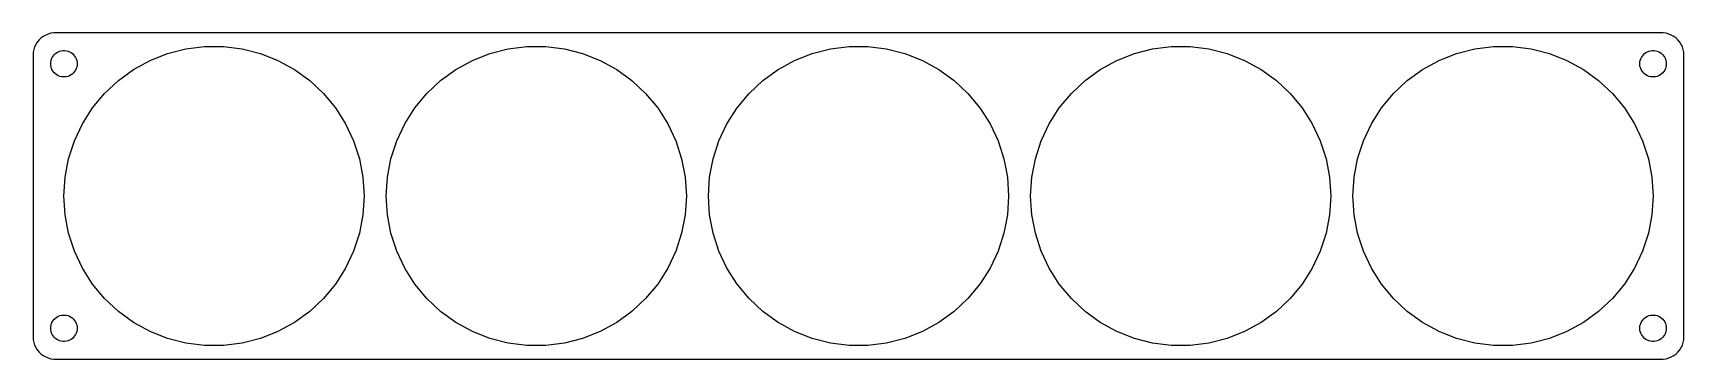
# Model space of a CAD drawing. Header units: metres. Extents: x -187 to 187, y -37 to 37.
import ezdxf

# ---------------------------------------------------------------- set-up
doc = ezdxf.new("R2010")
doc.units = ezdxf.units.M

msp = doc.modelspace()

# ---------------------------------------------------------------- linework, layer by layer
for p, q in [((-186.649, 33.8406), (-186.843, 33.2434)), ((-186.382, 34.4088), (-186.649, 33.8406)), ((-186.045, 34.9389), (-186.382, 34.4088)), ((-185.645, 35.4227), (-186.045, 34.9389)), ((-185.187, 35.8526), (-185.645, 35.4227)), ((-184.679, 36.2216), (-185.187, 35.8526)), ((-184.129, 36.5241), (-184.679, 36.2216)), ((-183.545, 36.7553), (-184.129, 36.5241)), ((-182.937, 36.9114), (-183.545, 36.7553)), ((-182.314, 36.9901), (-182.937, 36.9114)), ((182.314, 36.9901), (-182.314, 36.9901)), ((-152.371, 33.3978), (-148.135, 33.9329)), ((-148.135, 33.9329), (-143.865, 33.9329)), ((-143.865, 33.9329), (-139.629, 33.3978)), ((-79.371, 33.3978), (-75.1349, 33.9329)), ((-75.1349, 33.9329), (-70.8651, 33.9329)), ((-70.8651, 33.9329), (-66.629, 33.3978)), ((-6.37096, 33.3978), (-2.13487, 33.9329)), ((-2.13487, 33.9329), (2.13487, 33.9329)), ((2.13487, 33.9329), (6.37096, 33.3978)), ((66.629, 33.3978), (70.8651, 33.9329)), ((70.8651, 33.9329), (75.1349, 33.9329)), ((75.1349, 33.9329), (79.371, 33.3978)), ((139.629, 33.3978), (143.865, 33.9329)), ((143.865, 33.9329), (148.135, 33.9329)), ((148.135, 33.9329), (152.371, 33.3978)), ((182.937, 36.9114), (182.314, 36.9901)), ((183.545, 36.7553), (182.937, 36.9114)), ((184.129, 36.5241), (183.545, 36.7553)), ((184.679, 36.2216), (184.129, 36.5241)), ((185.187, 35.8526), (184.679, 36.2216)), ((185.645, 35.4227), (185.187, 35.8526)), ((186.045, 34.9389), (185.645, 35.4227)), ((186.382, 34.4088), (186.045, 34.9389)), ((186.649, 33.8406), (186.382, 34.4088)), ((186.843, 33.2434), (186.649, 33.8406)), ((-186.961, 32.6267), (-187, 32)), ((-187, 32), (-187, -32)), ((-186.843, 33.2434), (-186.961, 32.6267)), ((-183, 30), (-182.976, 30.376)), ((-182.976, 29.624), (-183, 30)), ((-182.976, 30.376), (-182.906, 30.7461)), ((-182.906, 30.7461), (-182.789, 31.1044)), ((-182.789, 31.1044), (-182.629, 31.4453)), ((-182.629, 31.4453), (-182.427, 31.7634)), ((-182.427, 31.7634), (-182.187, 32.0536)), ((-182.187, 32.0536), (-181.912, 32.3115)), ((-181.912, 32.3115), (-181.607, 32.533)), ((-181.607, 32.533), (-181.277, 32.7145)), ((-181.277, 32.7145), (-180.927, 32.8532)), ((-180.927, 32.8532), (-180.562, 32.9469)), ((-180.562, 32.9469), (-180.188, 32.9941)), ((-180.188, 32.9941), (-179.812, 32.9941)), ((-179.812, 32.9941), (-179.438, 32.9469)), ((-179.438, 32.9469), (-179.073, 32.8532)), ((-179.073, 32.8532), (-178.723, 32.7145)), ((-178.723, 32.7145), (-178.393, 32.533)), ((-178.393, 32.533), (-178.088, 32.3115)), ((-178.088, 32.3115), (-177.813, 32.0536)), ((-177.813, 32.0536), (-177.573, 31.7634)), ((-177.573, 31.7634), (-177.371, 31.4453)), ((-177.371, 31.4453), (-177.211, 31.1044)), ((-177.211, 31.1044), (-177.094, 30.7461)), ((-177.094, 30.7461), (-177.024, 30.376)), ((-177.024, 30.376), (-177, 30)), ((-177, 30), (-177.024, 29.624)), ((-164.218, 28.7071), (-160.477, 30.7641)), ((-160.477, 30.7641), (-156.507, 32.3359)), ((-156.507, 32.3359), (-152.371, 33.3978)), ((-139.629, 33.3978), (-135.493, 32.3359)), ((-135.493, 32.3359), (-131.523, 30.7641)), ((-131.523, 30.7641), (-127.782, 28.7071)), ((-91.2181, 28.7071), (-87.4765, 30.7641)), ((-87.4765, 30.7641), (-83.5066, 32.3359)), ((-83.5066, 32.3359), (-79.371, 33.3978)), ((-66.629, 33.3978), (-62.4934, 32.3359)), ((-62.4934, 32.3359), (-58.5235, 30.7641)), ((-58.5235, 30.7641), (-54.7819, 28.7071)), ((-18.2181, 28.7071), (-14.4765, 30.7641)), ((-14.4765, 30.7641), (-10.5066, 32.3359)), ((-10.5066, 32.3359), (-6.37096, 33.3978)), ((6.37096, 33.3978), (10.5066, 32.3359)), ((10.5066, 32.3359), (14.4765, 30.7641)), ((14.4765, 30.7641), (18.2181, 28.7071)), ((54.7819, 28.7071), (58.5235, 30.7641)), ((58.5235, 30.7641), (62.4934, 32.3359)), ((62.4934, 32.3359), (66.629, 33.3978)), ((79.371, 33.3978), (83.5066, 32.3359)), ((83.5066, 32.3359), (87.4765, 30.7641)), ((87.4765, 30.7641), (91.2181, 28.7071)), ((127.782, 28.7071), (131.523, 30.7641)), ((131.523, 30.7641), (135.493, 32.3359)), ((135.493, 32.3359), (139.629, 33.3978)), ((152.371, 33.3978), (156.507, 32.3359)), ((156.507, 32.3359), (160.477, 30.7641)), ((160.477, 30.7641), (164.218, 28.7071)), ((177, 30), (177.024, 30.376)), ((177.024, 29.624), (177, 30)), ((177.024, 30.376), (177.094, 30.7461)), ((177.094, 30.7461), (177.211, 31.1044)), ((177.211, 31.1044), (177.371, 31.4453)), ((177.371, 31.4453), (177.573, 31.7634)), ((177.573, 31.7634), (177.813, 32.0536)), ((177.813, 32.0536), (178.088, 32.3115)), ((178.088, 32.3115), (178.393, 32.533)), ((178.393, 32.533), (178.723, 32.7145)), ((178.723, 32.7145), (179.073, 32.8532)), ((179.073, 32.8532), (179.438, 32.9469)), ((179.438, 32.9469), (179.812, 32.9941)), ((179.812, 32.9941), (180.188, 32.9941)), ((180.188, 32.9941), (180.562, 32.9469)), ((180.562, 32.9469), (180.927, 32.8532)), ((180.927, 32.8532), (181.277, 32.7145)), ((181.277, 32.7145), (181.607, 32.533)), ((181.607, 32.533), (181.912, 32.3115)), ((181.912, 32.3115), (182.187, 32.0536)), ((182.187, 32.0536), (182.427, 31.7634)), ((182.427, 31.7634), (182.629, 31.4453)), ((182.629, 31.4453), (182.789, 31.1044)), ((182.789, 31.1044), (182.906, 30.7461)), ((182.906, 30.7461), (182.976, 30.376)), ((182.976, 30.376), (183, 30)), ((183, 30), (182.976, 29.624)), ((186.961, 32.6267), (186.843, 33.2434)), ((187, 32), (186.961, 32.6267)), ((187, -32), (187, 32)), ((-182.906, 29.2539), (-182.976, 29.624)), ((-182.789, 28.8956), (-182.906, 29.2539)), ((-182.629, 28.5547), (-182.789, 28.8956)), ((-182.427, 28.2366), (-182.629, 28.5547)), ((-182.187, 27.9464), (-182.427, 28.2366)), ((-181.912, 27.6884), (-182.187, 27.9464)), ((-181.607, 27.467), (-181.912, 27.6884)), ((-181.277, 27.2855), (-181.607, 27.467)), ((-180.927, 27.1468), (-181.277, 27.2855)), ((-180.562, 27.0531), (-180.927, 27.1468)), ((-180.188, 27.0059), (-180.562, 27.0531)), ((-179.812, 27.0059), (-180.188, 27.0059)), ((-179.438, 27.0531), (-179.812, 27.0059)), ((-179.073, 27.1468), (-179.438, 27.0531)), ((-178.723, 27.2855), (-179.073, 27.1468)), ((-178.393, 27.467), (-178.723, 27.2855)), ((-178.088, 27.6884), (-178.393, 27.467)), ((-177.813, 27.9464), (-178.088, 27.6884)), ((-177.573, 28.2366), (-177.813, 27.9464)), ((-177.371, 28.5547), (-177.573, 28.2366)), ((-177.211, 28.8956), (-177.371, 28.5547)), ((-177.094, 29.2539), (-177.211, 28.8956)), ((-177.024, 29.624), (-177.094, 29.2539)), ((-170.785, 23.2746), (-167.672, 26.1974)), ((-167.672, 26.1974), (-164.218, 28.7071)), ((-127.782, 28.7071), (-124.328, 26.1974)), ((-124.328, 26.1974), (-121.215, 23.2746)), ((-97.7849, 23.2746), (-94.6724, 26.1974)), ((-94.6724, 26.1974), (-91.2181, 28.7071)), ((-54.7819, 28.7071), (-51.3276, 26.1974)), ((-51.3276, 26.1974), (-48.2151, 23.2746)), ((-24.7849, 23.2746), (-21.6724, 26.1974)), ((-21.6724, 26.1974), (-18.2181, 28.7071)), ((18.2181, 28.7071), (21.6724, 26.1974)), ((21.6724, 26.1974), (24.7849, 23.2746)), ((48.2151, 23.2746), (51.3276, 26.1974)), ((51.3276, 26.1974), (54.7819, 28.7071)), ((91.2181, 28.7071), (94.6724, 26.1974)), ((94.6724, 26.1974), (97.7849, 23.2746)), ((121.215, 23.2746), (124.328, 26.1974)), ((124.328, 26.1974), (127.782, 28.7071)), ((164.218, 28.7071), (167.672, 26.1974)), ((167.672, 26.1974), (170.785, 23.2746)), ((177.094, 29.2539), (177.024, 29.624)), ((177.211, 28.8956), (177.094, 29.2539)), ((177.371, 28.5547), (177.211, 28.8956)), ((177.573, 28.2366), (177.371, 28.5547)), ((177.813, 27.9464), (177.573, 28.2366)), ((178.088, 27.6884), (177.813, 27.9464)), ((178.393, 27.467), (178.088, 27.6884)), ((178.723, 27.2855), (178.393, 27.467)), ((179.073, 27.1468), (178.723, 27.2855)), ((179.438, 27.0531), (179.073, 27.1468)), ((179.812, 27.0059), (179.438, 27.0531)), ((180.188, 27.0059), (179.812, 27.0059)), ((180.562, 27.0531), (180.188, 27.0059)), ((180.927, 27.1468), (180.562, 27.0531)), ((181.277, 27.2855), (180.927, 27.1468)), ((181.607, 27.467), (181.277, 27.2855)), ((181.912, 27.6884), (181.607, 27.467)), ((182.187, 27.9464), (181.912, 27.6884)), ((182.427, 28.2366), (182.187, 27.9464)), ((182.629, 28.5547), (182.427, 28.2366)), ((182.789, 28.8956), (182.629, 28.5547)), ((182.906, 29.2539), (182.789, 28.8956)), ((182.976, 29.624), (182.906, 29.2539)), ((-173.507, 19.9847), (-170.785, 23.2746)), ((-121.215, 23.2746), (-118.493, 19.9847)), ((-100.507, 19.9847), (-97.7849, 23.2746)), ((-48.2151, 23.2746), (-45.4934, 19.9847)), ((-27.5066, 19.9847), (-24.7849, 23.2746)), ((24.7849, 23.2746), (27.5066, 19.9847)), ((45.4934, 19.9847), (48.2151, 23.2746)), ((97.7849, 23.2746), (100.507, 19.9847)), ((118.493, 19.9847), (121.215, 23.2746)), ((170.785, 23.2746), (173.507, 19.9847)), ((-175.794, 16.3796), (-173.507, 19.9847)), ((-118.493, 19.9847), (-116.206, 16.3796)), ((-102.794, 16.3796), (-100.507, 19.9847)), ((-45.4934, 19.9847), (-43.2056, 16.3796)), ((-29.7944, 16.3796), (-27.5066, 19.9847)), ((27.5066, 19.9847), (29.7944, 16.3796)), ((43.2056, 16.3796), (45.4934, 19.9847)), ((100.507, 19.9847), (102.794, 16.3796)), ((116.206, 16.3796), (118.493, 19.9847)), ((173.507, 19.9847), (175.794, 16.3796)), ((-177.612, 12.5162), (-175.794, 16.3796)), ((-116.206, 16.3796), (-114.388, 12.5162)), ((-104.612, 12.5162), (-102.794, 16.3796)), ((-43.2056, 16.3796), (-41.3876, 12.5162)), ((-31.6124, 12.5162), (-29.7944, 16.3796)), ((29.7944, 16.3796), (31.6124, 12.5162)), ((41.3876, 12.5162), (43.2056, 16.3796)), ((102.794, 16.3796), (104.612, 12.5162)), ((114.388, 12.5162), (116.206, 16.3796)), ((175.794, 16.3796), (177.612, 12.5162)), ((-178.932, 8.45544), (-177.612, 12.5162)), ((-114.388, 12.5162), (-113.068, 8.45544)), ((-105.932, 8.45544), (-104.612, 12.5162)), ((-41.3876, 12.5162), (-40.0682, 8.45544)), ((-32.9318, 8.45544), (-31.6124, 12.5162)), ((31.6124, 12.5162), (32.9318, 8.45544)), ((40.0682, 8.45544), (41.3876, 12.5162)), ((104.612, 12.5162), (105.932, 8.45544)), ((113.068, 8.45544), (114.388, 12.5162)), ((177.612, 12.5162), (178.932, 8.45544)), ((-179.732, 4.26132), (-178.932, 8.45544)), ((-113.068, 8.45544), (-112.268, 4.26132)), ((-106.732, 4.26132), (-105.932, 8.45544)), ((-40.0682, 8.45544), (-39.2681, 4.26132)), ((-33.7319, 4.26132), (-32.9318, 8.45544)), ((32.9318, 8.45544), (33.7319, 4.26132)), ((39.2681, 4.26132), (40.0682, 8.45544)), ((105.932, 8.45544), (106.732, 4.26132)), ((112.268, 4.26132), (113.068, 8.45544)), ((178.932, 8.45544), (179.732, 4.26132)), ((-180, 0), (-179.732, 4.26132)), ((-112.268, 4.26132), (-112, 0)), ((-107, 0), (-106.732, 4.26132)), ((-39.2681, 4.26132), (-39, 0)), ((-34, 0), (-33.7319, 4.26132)), ((33.7319, 4.26132), (34, 0)), ((39, 0), (39.2681, 4.26132)), ((106.732, 4.26132), (107, 0)), ((112, 0), (112.268, 4.26132)), ((179.732, 4.26132), (180, 0)), ((-179.732, -4.26132), (-180, 0)), ((-112, 0), (-112.268, -4.26132)), ((-106.732, -4.26132), (-107, 0)), ((-39, 0), (-39.2681, -4.26132)), ((-33.7319, -4.26132), (-34, 0)), ((34, 0), (33.7319, -4.26132)), ((39.2681, -4.26132), (39, 0)), ((107, 0), (106.732, -4.26132)), ((112.268, -4.26132), (112, 0)), ((180, 0), (179.732, -4.26132)), ((-178.932, -8.45544), (-179.732, -4.26132)), ((-112.268, -4.26132), (-113.068, -8.45544)), ((-105.932, -8.45544), (-106.732, -4.26132)), ((-39.2681, -4.26132), (-40.0682, -8.45544)), ((-32.9318, -8.45544), (-33.7319, -4.26132)), ((33.7319, -4.26132), (32.9318, -8.45544)), ((40.0682, -8.45544), (39.2681, -4.26132)), ((106.732, -4.26132), (105.932, -8.45544)), ((113.068, -8.45544), (112.268, -4.26132)), ((179.732, -4.26132), (178.932, -8.45544)), ((-177.612, -12.5162), (-178.932, -8.45544)), ((-113.068, -8.45544), (-114.388, -12.5162)), ((-104.612, -12.5162), (-105.932, -8.45544)), ((-40.0682, -8.45544), (-41.3876, -12.5162)), ((-31.6124, -12.5162), (-32.9318, -8.45544)), ((32.9318, -8.45544), (31.6124, -12.5162)), ((41.3876, -12.5162), (40.0682, -8.45544)), ((105.932, -8.45544), (104.612, -12.5162)), ((114.388, -12.5162), (113.068, -8.45544)), ((178.932, -8.45544), (177.612, -12.5162)), ((-175.794, -16.3796), (-177.612, -12.5162)), ((-114.388, -12.5162), (-116.206, -16.3796)), ((-102.794, -16.3796), (-104.612, -12.5162)), ((-41.3876, -12.5162), (-43.2056, -16.3796)), ((-29.7944, -16.3796), (-31.6124, -12.5162)), ((31.6124, -12.5162), (29.7944, -16.3796)), ((43.2056, -16.3796), (41.3876, -12.5162)), ((104.612, -12.5162), (102.794, -16.3796)), ((116.206, -16.3796), (114.388, -12.5162)), ((177.612, -12.5162), (175.794, -16.3796)), ((-173.507, -19.9847), (-175.794, -16.3796)), ((-116.206, -16.3796), (-118.493, -19.9847)), ((-100.507, -19.9847), (-102.794, -16.3796)), ((-43.2056, -16.3796), (-45.4934, -19.9847)), ((-27.5066, -19.9847), (-29.7944, -16.3796)), ((29.7944, -16.3796), (27.5066, -19.9847)), ((45.4934, -19.9847), (43.2056, -16.3796)), ((102.794, -16.3796), (100.507, -19.9847)), ((118.493, -19.9847), (116.206, -16.3796)), ((175.794, -16.3796), (173.507, -19.9847)), ((-170.785, -23.2746), (-173.507, -19.9847)), ((-118.493, -19.9847), (-121.215, -23.2746)), ((-97.7849, -23.2746), (-100.507, -19.9847)), ((-45.4934, -19.9847), (-48.2151, -23.2746)), ((-24.7849, -23.2746), (-27.5066, -19.9847)), ((27.5066, -19.9847), (24.7849, -23.2746)), ((48.2151, -23.2746), (45.4934, -19.9847)), ((100.507, -19.9847), (97.7849, -23.2746)), ((121.215, -23.2746), (118.493, -19.9847)), ((173.507, -19.9847), (170.785, -23.2746)), ((-167.672, -26.1974), (-170.785, -23.2746)), ((-121.215, -23.2746), (-124.328, -26.1974)), ((-94.6724, -26.1974), (-97.7849, -23.2746)), ((-48.2151, -23.2746), (-51.3276, -26.1974)), ((-21.6724, -26.1974), (-24.7849, -23.2746)), ((24.7849, -23.2746), (21.6724, -26.1974)), ((51.3276, -26.1974), (48.2151, -23.2746)), ((97.7849, -23.2746), (94.6724, -26.1974)), ((124.328, -26.1974), (121.215, -23.2746)), ((170.785, -23.2746), (167.672, -26.1974)), ((-183, -30), (-182.976, -29.624)), ((-182.976, -29.624), (-182.906, -29.2539)), ((-182.906, -29.2539), (-182.789, -28.8956)), ((-182.789, -28.8956), (-182.629, -28.5547)), ((-182.629, -28.5547), (-182.427, -28.2366)), ((-182.427, -28.2366), (-182.187, -27.9464)), ((-182.187, -27.9464), (-181.912, -27.6884)), ((-181.912, -27.6884), (-181.607, -27.467)), ((-181.607, -27.467), (-181.277, -27.2855)), ((-181.277, -27.2855), (-180.927, -27.1468)), ((-180.927, -27.1468), (-180.562, -27.0531)), ((-180.562, -27.0531), (-180.188, -27.0059)), ((-180.188, -27.0059), (-179.812, -27.0059)), ((-179.812, -27.0059), (-179.438, -27.0531)), ((-179.438, -27.0531), (-179.073, -27.1468)), ((-179.073, -27.1468), (-178.723, -27.2855)), ((-178.723, -27.2855), (-178.393, -27.467)), ((-178.393, -27.467), (-178.088, -27.6884)), ((-178.088, -27.6884), (-177.813, -27.9464)), ((-177.813, -27.9464), (-177.573, -28.2366)), ((-177.573, -28.2366), (-177.371, -28.5547)), ((-177.371, -28.5547), (-177.211, -28.8956)), ((-177.211, -28.8956), (-177.094, -29.2539)), ((-177.094, -29.2539), (-177.024, -29.624)), ((-177.024, -29.624), (-177, -30)), ((-164.218, -28.7071), (-167.672, -26.1974)), ((-160.477, -30.7641), (-164.218, -28.7071)), ((-127.782, -28.7071), (-131.523, -30.7641)), ((-124.328, -26.1974), (-127.782, -28.7071)), ((-91.2181, -28.7071), (-94.6724, -26.1974)), ((-87.4765, -30.7641), (-91.2181, -28.7071)), ((-54.7819, -28.7071), (-58.5235, -30.7641)), ((-51.3276, -26.1974), (-54.7819, -28.7071)), ((-18.2181, -28.7071), (-21.6724, -26.1974)), ((-14.4765, -30.7641), (-18.2181, -28.7071)), ((18.2181, -28.7071), (14.4765, -30.7641)), ((21.6724, -26.1974), (18.2181, -28.7071)), ((54.7819, -28.7071), (51.3276, -26.1974)), ((58.5235, -30.7641), (54.7819, -28.7071)), ((91.2181, -28.7071), (87.4765, -30.7641)), ((94.6724, -26.1974), (91.2181, -28.7071)), ((127.782, -28.7071), (124.328, -26.1974)), ((131.523, -30.7641), (127.782, -28.7071)), ((164.218, -28.7071), (160.477, -30.7641)), ((167.672, -26.1974), (164.218, -28.7071)), ((177, -30), (177.024, -29.624)), ((177.024, -29.624), (177.094, -29.2539)), ((177.094, -29.2539), (177.211, -28.8956)), ((177.211, -28.8956), (177.371, -28.5547)), ((177.371, -28.5547), (177.573, -28.2366)), ((177.573, -28.2366), (177.813, -27.9464)), ((177.813, -27.9464), (178.088, -27.6884)), ((178.088, -27.6884), (178.393, -27.467)), ((178.393, -27.467), (178.723, -27.2855)), ((178.723, -27.2855), (179.073, -27.1468)), ((179.073, -27.1468), (179.438, -27.0531)), ((179.438, -27.0531), (179.812, -27.0059)), ((179.812, -27.0059), (180.188, -27.0059)), ((180.188, -27.0059), (180.562, -27.0531)), ((180.562, -27.0531), (180.927, -27.1468)), ((180.927, -27.1468), (181.277, -27.2855)), ((181.277, -27.2855), (181.607, -27.467)), ((181.607, -27.467), (181.912, -27.6884)), ((181.912, -27.6884), (182.187, -27.9464)), ((182.187, -27.9464), (182.427, -28.2366)), ((182.427, -28.2366), (182.629, -28.5547)), ((182.629, -28.5547), (182.789, -28.8956)), ((182.789, -28.8956), (182.906, -29.2539)), ((182.906, -29.2539), (182.976, -29.624)), ((182.976, -29.624), (183, -30)), ((-187, -32), (-186.961, -32.6267)), ((-186.961, -32.6267), (-186.843, -33.2434)), ((-186.843, -33.2434), (-186.649, -33.8406)), ((-182.976, -30.376), (-183, -30)), ((-182.906, -30.7461), (-182.976, -30.376)), ((-182.789, -31.1044), (-182.906, -30.7461)), ((-182.629, -31.4453), (-182.789, -31.1044)), ((-182.427, -31.7634), (-182.629, -31.4453)), ((-182.187, -32.0536), (-182.427, -31.7634)), ((-181.912, -32.3115), (-182.187, -32.0536)), ((-181.607, -32.533), (-181.912, -32.3115)), ((-181.277, -32.7145), (-181.607, -32.533)), ((-180.927, -32.8532), (-181.277, -32.7145)), ((-180.562, -32.9469), (-180.927, -32.8532)), ((-180.188, -32.9941), (-180.562, -32.9469)), ((-179.812, -32.9941), (-180.188, -32.9941)), ((-179.438, -32.9469), (-179.812, -32.9941)), ((-179.073, -32.8532), (-179.438, -32.9469)), ((-178.723, -32.7145), (-179.073, -32.8532)), ((-178.393, -32.533), (-178.723, -32.7145)), ((-178.088, -32.3115), (-178.393, -32.533)), ((-177.813, -32.0536), (-178.088, -32.3115)), ((-177.573, -31.7634), (-177.813, -32.0536)), ((-177.371, -31.4453), (-177.573, -31.7634)), ((-177.211, -31.1044), (-177.371, -31.4453)), ((-177.094, -30.7461), (-177.211, -31.1044)), ((-177.024, -30.376), (-177.094, -30.7461)), ((-177, -30), (-177.024, -30.376)), ((-156.507, -32.3359), (-160.477, -30.7641)), ((-152.371, -33.3978), (-156.507, -32.3359)), ((-148.135, -33.9329), (-152.371, -33.3978)), ((-139.629, -33.3978), (-143.865, -33.9329)), ((-135.493, -32.3359), (-139.629, -33.3978)), ((-131.523, -30.7641), (-135.493, -32.3359)), ((-83.5066, -32.3359), (-87.4765, -30.7641)), ((-79.371, -33.3978), (-83.5066, -32.3359)), ((-75.1349, -33.9329), (-79.371, -33.3978)), ((-66.629, -33.3978), (-70.8651, -33.9329)), ((-62.4934, -32.3359), (-66.629, -33.3978)), ((-58.5235, -30.7641), (-62.4934, -32.3359)), ((-10.5066, -32.3359), (-14.4765, -30.7641)), ((-6.37096, -33.3978), (-10.5066, -32.3359)), ((-2.13487, -33.9329), (-6.37096, -33.3978)), ((6.37096, -33.3978), (2.13487, -33.9329)), ((10.5066, -32.3359), (6.37096, -33.3978)), ((14.4765, -30.7641), (10.5066, -32.3359)), ((62.4934, -32.3359), (58.5235, -30.7641)), ((66.629, -33.3978), (62.4934, -32.3359)), ((70.8651, -33.9329), (66.629, -33.3978)), ((79.371, -33.3978), (75.1349, -33.9329)), ((83.5066, -32.3359), (79.371, -33.3978)), ((87.4765, -30.7641), (83.5066, -32.3359)), ((135.493, -32.3359), (131.523, -30.7641)), ((139.629, -33.3978), (135.493, -32.3359)), ((143.865, -33.9329), (139.629, -33.3978)), ((152.371, -33.3978), (148.135, -33.9329)), ((156.507, -32.3359), (152.371, -33.3978)), ((160.477, -30.7641), (156.507, -32.3359)), ((177.024, -30.376), (177, -30)), ((177.094, -30.7461), (177.024, -30.376)), ((177.211, -31.1044), (177.094, -30.7461)), ((177.371, -31.4453), (177.211, -31.1044)), ((177.573, -31.7634), (177.371, -31.4453)), ((177.813, -32.0536), (177.573, -31.7634)), ((178.088, -32.3115), (177.813, -32.0536)), ((178.393, -32.533), (178.088, -32.3115)), ((178.723, -32.7145), (178.393, -32.533)), ((179.073, -32.8532), (178.723, -32.7145)), ((179.438, -32.9469), (179.073, -32.8532)), ((179.812, -32.9941), (179.438, -32.9469)), ((180.188, -32.9941), (179.812, -32.9941)), ((180.562, -32.9469), (180.188, -32.9941)), ((180.927, -32.8532), (180.562, -32.9469)), ((181.277, -32.7145), (180.927, -32.8532)), ((181.607, -32.533), (181.277, -32.7145)), ((181.912, -32.3115), (181.607, -32.533)), ((182.187, -32.0536), (181.912, -32.3115)), ((182.427, -31.7634), (182.187, -32.0536)), ((182.629, -31.4453), (182.427, -31.7634)), ((182.789, -31.1044), (182.629, -31.4453)), ((182.906, -30.7461), (182.789, -31.1044)), ((182.976, -30.376), (182.906, -30.7461)), ((183, -30), (182.976, -30.376)), ((186.649, -33.8406), (186.843, -33.2434)), ((186.843, -33.2434), (186.961, -32.6267)), ((186.961, -32.6267), (187, -32)), ((-186.649, -33.8406), (-186.382, -34.4088)), ((-186.382, -34.4088), (-186.045, -34.9389)), ((-186.045, -34.9389), (-185.645, -35.4227)), ((-185.645, -35.4227), (-185.187, -35.8526)), ((-185.187, -35.8526), (-184.679, -36.2216)), ((-184.679, -36.2216), (-184.129, -36.5241)), ((-184.129, -36.5241), (-183.545, -36.7553)), ((-183.545, -36.7553), (-182.937, -36.9114)), ((-182.937, -36.9114), (-182.314, -36.9901)), ((-182.314, -36.9901), (182.314, -36.9901)), ((-143.865, -33.9329), (-148.135, -33.9329)), ((-70.8651, -33.9329), (-75.1349, -33.9329)), ((2.13487, -33.9329), (-2.13487, -33.9329)), ((75.1349, -33.9329), (70.8651, -33.9329)), ((148.135, -33.9329), (143.865, -33.9329)), ((182.314, -36.9901), (182.937, -36.9114)), ((182.937, -36.9114), (183.545, -36.7553)), ((183.545, -36.7553), (184.129, -36.5241)), ((184.129, -36.5241), (184.679, -36.2216)), ((184.679, -36.2216), (185.187, -35.8526)), ((185.187, -35.8526), (185.645, -35.4227)), ((185.645, -35.4227), (186.045, -34.9389)), ((186.045, -34.9389), (186.382, -34.4088)), ((186.382, -34.4088), (186.649, -33.8406))]:
    msp.add_line(p, q)

doc.saveas('drawing.dxf')
